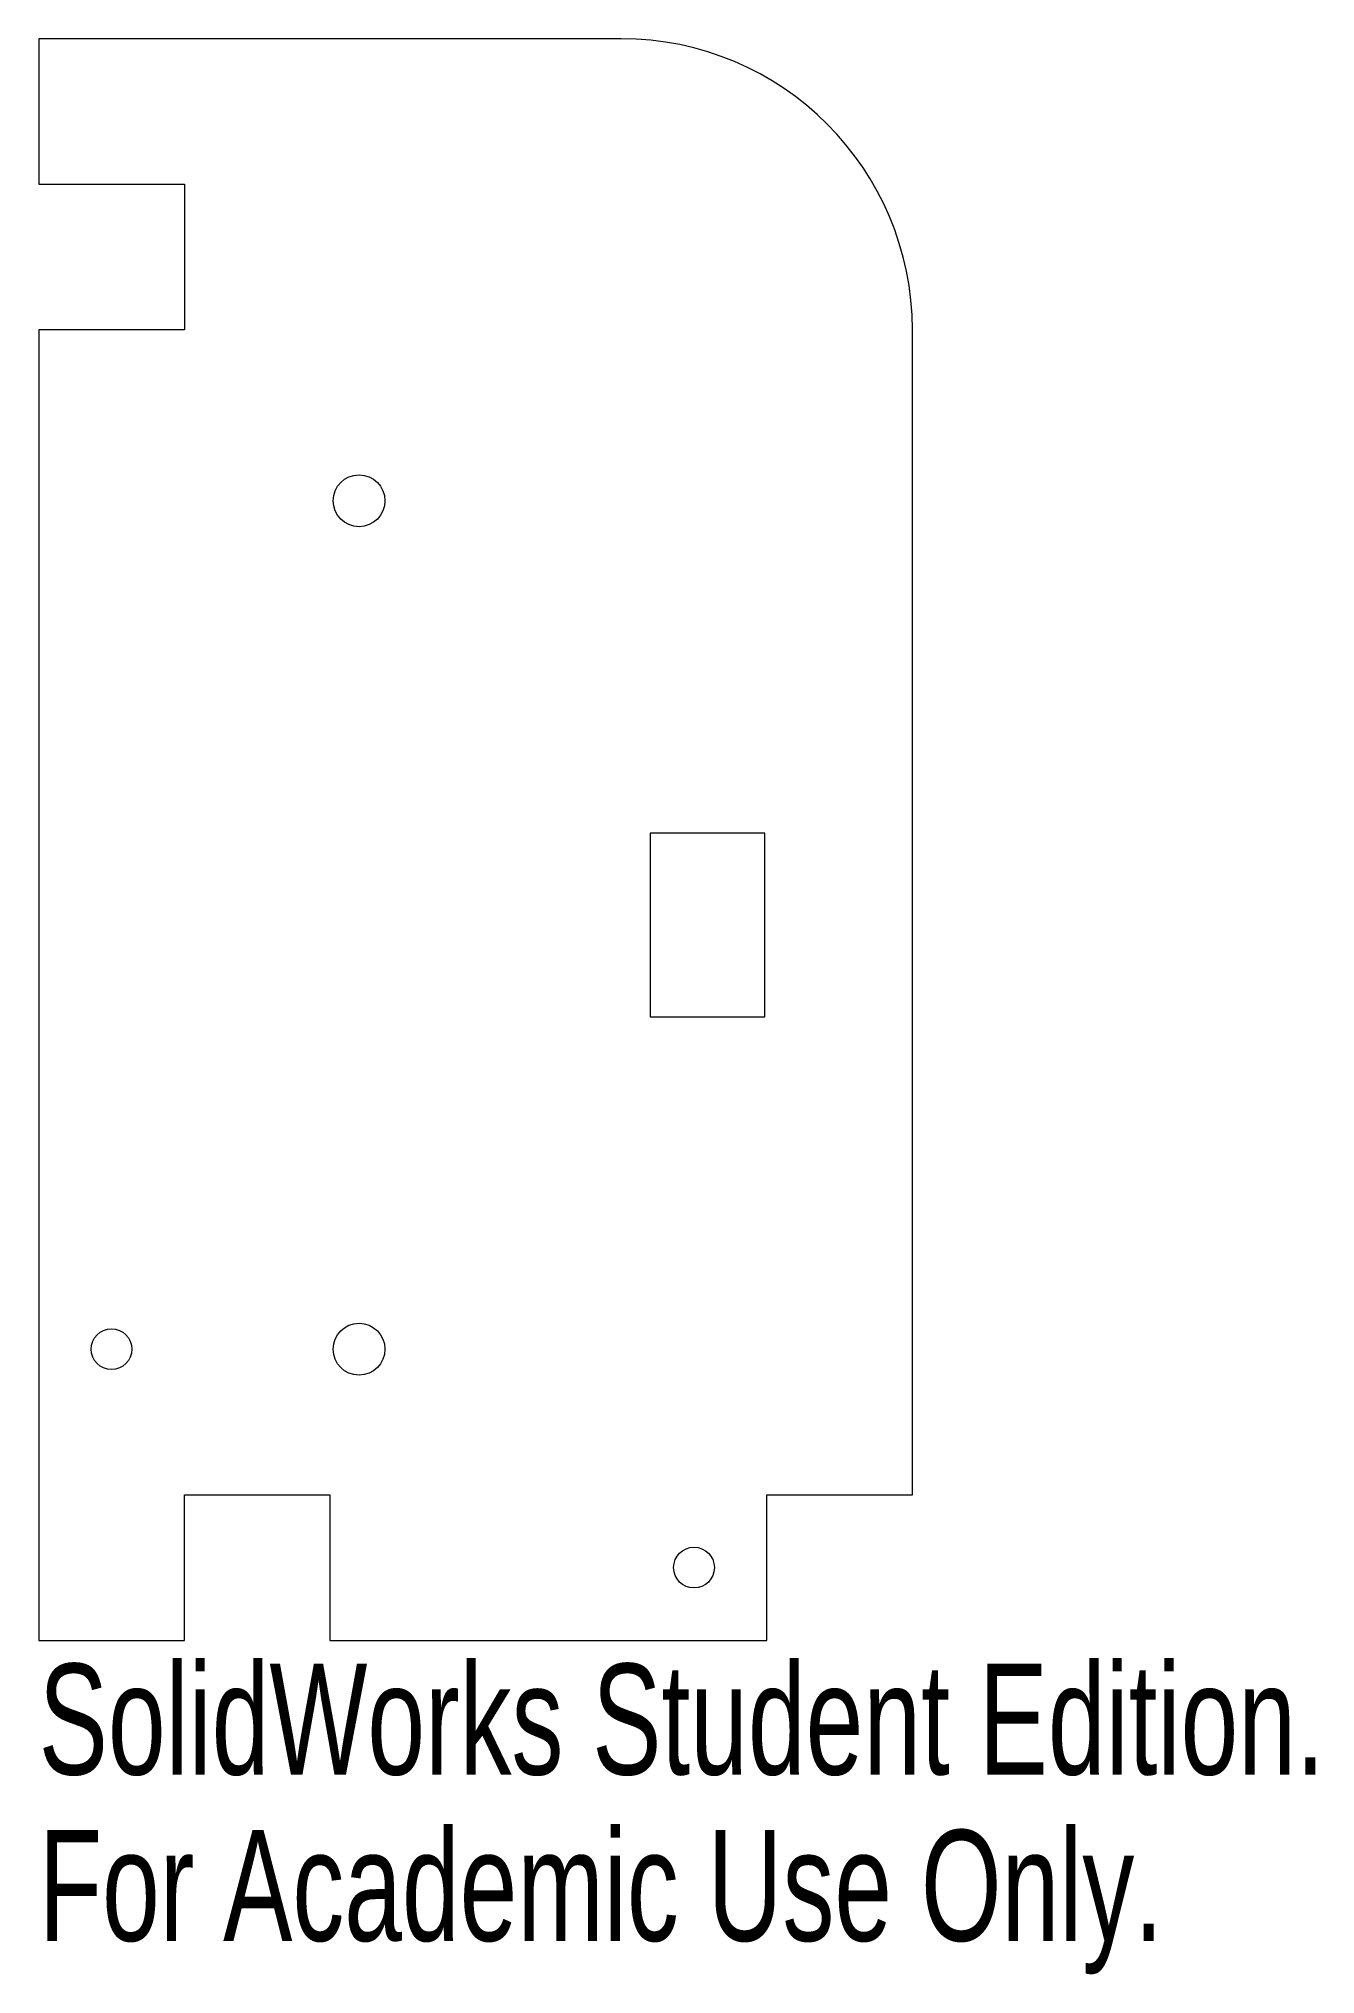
# Model space of a CAD drawing. Header units: inches. Extents: x -0.64 to 1.56, y -2.46 to 0.87.
import ezdxf

# ---------------------------------------------------------------- set-up
doc = ezdxf.new("R2010")
doc.units = ezdxf.units.IN
doc.header["$MEASUREMENT"] = 0
doc.styles.add('SLDTEXTSTYLE0', font='TXT', dxfattribs={"width": 0.7})

msp = doc.modelspace()

# ---------------------------------------------------------------- linework, layer by layer
at = {"color": 7, "linetype": 'Continuous', "lineweight": 15}
for p, q in [((0.3648, 0.8668), (-0.6352, 0.8668)), ((-0.6352, 0.8668), (-0.6352, 0.6168)), ((-0.6352, 0.6168), (-0.3852, 0.6168)), ((-0.3852, 0.6168), (-0.3852, 0.3668)), ((-0.6352, 0.3668), (-0.6352, -1.8832)), ((-0.3852, 0.3668), (-0.6352, 0.3668)), ((0.8648, -1.6332), (0.8648, 0.3668)), ((0.6116, -0.4974), (0.4148, -0.4974)), ((0.4148, -0.4974), (0.4148, -0.8123)), ((0.6116, -0.8123), (0.6116, -0.4974)), ((0.4148, -0.8123), (0.6116, -0.8123)), ((-0.3852, -1.6332), (-0.1352, -1.6332)), ((-0.3852, -1.8832), (-0.3852, -1.6332)), ((-0.1352, -1.6332), (-0.1352, -1.8832)), ((0.6148, -1.6332), (0.8648, -1.6332)), ((0.6148, -1.8832), (0.6148, -1.6332)), ((-0.6352, -1.8832), (-0.3852, -1.8832)), ((-0.1352, -1.8832), (0.6148, -1.8832))]:
    msp.add_line(p, q, dxfattribs=at)
for centre, radius in [((-0.0852, 0.0735), 0.0445), ((-0.5102, -1.3832), 0.035), ((-0.0852, -1.3832), 0.0445), ((0.4898, -1.7582), 0.035)]:
    msp.add_circle(centre, radius, dxfattribs=at)
msp.add_arc((0.3648, 0.3668), 0.5, 0, 90, dxfattribs=at)

# ---------------------------------------------------------------- texts
at = {"color": 7, "linetype": 'Continuous', "char_height": 0.1903, "attachment_point": 1, "style": 'SLDTEXTSTYLE0'}
for s, insert in [('SolidWorks Student Edition.', (-0.6352, -1.9233)), ('For Academic Use Only.', (-0.6352, -2.2088))]:
    msp.add_mtext(s, dxfattribs=dict(at, insert=insert))

doc.saveas('drawing.dxf')
